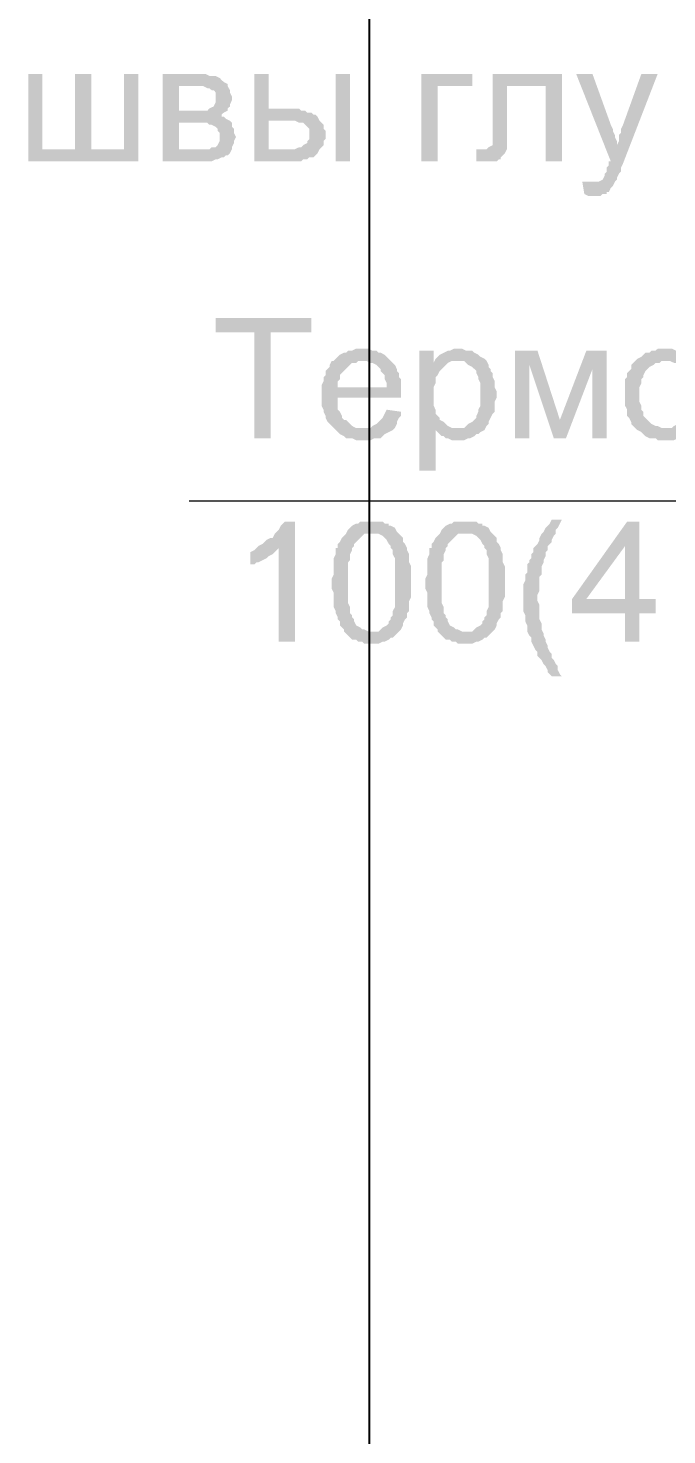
# Model space of a CAD drawing. Header units: millimetres. Extents: x -383313 to -161684, y -117025 to 99224.
# Drawn here: x -337693 to -336366, y -16952 to -14025 of the extents above; entities that cross this region are included whole.
import ezdxf

# ---------------------------------------------------------------- set-up
doc = ezdxf.new("R2010")
doc.units = ezdxf.units.MM
doc.header["$MEASUREMENT"] = 0
doc.layers.get('Defpoints').update_dxf_attribs({"color": 31})
for name, color, linetype in [('001__КОНСТРУКТИВ__размеры внутр.', 7, 'Continuous'), ('PDF_Geometry', 7, 'Continuous'), ('PDF_Solid Fills', 7, 'Continuous')]:
    doc.layers.add(name, color=color, linetype=linetype)
doc.styles.add('PSTUDIO', font='arial.ttf')
doc.dimstyles.new('PS_TICK', dxfattribs={"dimscale": 100, "dimtxt": 2.5, "dimasz": 1, "dimexe": 2, "dimexo": 2, "dimgap": 1, "dimtad": 1, "dimdec": 0, "dimzin": 0, "dimdsep": 46, "dimtxsty": 'PSTUDIO', "dimblk": 'ARCHTICK', "dimcen": 2, "dimdle": 1.5, "dimse1": 1, "dimse2": 1, "dimadec": 0, "dimazin": 0, "dimtfac": 1, "dimtdec": 0, "dimtix": 1, "dimtmove": 1, "dimatfit": 3, "dimldrblk": 'ARCHTICK', "dimfxl": 1, "dimtolj": 1, "dimtzin": 0, "dimarcsym": 0})

# ---------------------------------------------------------------- blocks, each defined once
blk = doc.blocks.new('_ArchTick')
at = {"color": 0, "linetype": 'ByBlock', "const_width": 0.15}
blk.add_lwpolyline([(-0.5, -0.5), (0.5, 0.5)], dxfattribs=at)
blk = doc.blocks.new('*D281')
at = {"layer": '001__КОНСТРУКТИВ__размеры внутр.', "color": 0, "lineweight": -2, "ltscale": 100, "transparency": 16777216}
blk.add_line((-336984.8, -5432.1), (-336984.8, -20232.4), dxfattribs=at)
at = {"layer": 'Defpoints', "color": 0, "ltscale": 100, "transparency": 16777216}
for p in [(-330226.1, -5582.1), (-336984.8, -20082.4), (-335014.1, -20082.4)]:
    blk.add_point(p, dxfattribs=at)
at = {"layer": '001__КОНСТРУКТИВ__размеры внутр.', "color": 0, "lineweight": -2, "ltscale": 100, "transparency": 16777216, "xscale": 100, "yscale": 100, "zscale": 100}
for p, rotation in [((-336984.8, -5582.1), 90), ((-336984.8, -20082.4), 270)]:
    blk.add_blockref('_ArchTick', p, dxfattribs=dict(at, rotation=rotation))
at = {"layer": '001__КОНСТРУКТИВ__размеры внутр.', "color": 0, "ltscale": 100, "transparency": 16777216, "insert": (-337212.4, -12832.2), "char_height": 250, "attachment_point": 5, "rotation": 90, "style": 'PSTUDIO'}
blk.add_mtext('\\A1;14500', dxfattribs=at)
blk = doc.blocks.new('A$Cf5759c35')
at = {"layer": 'PDF_Solid Fills'}
for points in [[(20798.2, 4144.4), (20768.6, 4144.4), (20768.6, 3962.4), (20899.8, 3987.8), (20798.2, 3987.8)], [(20997.2, 4144.4), (20967.5, 4144.4), (20967.5, 3987.8), (20899.8, 3987.8), (20768.6, 3962.4), (20997.2, 3962.4)], [(20899.8, 4144.4), (20865.9, 4144.4), (20865.9, 3987.8), (20798.2, 3987.8), (20899.8, 3987.8)], [(21119.9, 4144.4), (21048, 4144.4), (21048, 3962.4), (21149.6, 3962.4), (21158, 3966.6), (21162.3, 3966.6), (21170.7, 3970.9), (21175, 3970.9), (21179.2, 3975.1), (21183.4, 3975.1), (21187.7, 3979.3), (21191.9, 3987.8), (21081.8, 3987.8), (21081.8, 4042.8), (21119.9, 4042.8), (21187.7, 4047.1), (21179.2, 4051.3), (21175, 4055.5), (21170.7, 4055.5), (21170.7, 4059.8), (21175, 4064), (21081.8, 4068.2), (21081.8, 4119), (21115.7, 4119), (21183.4, 4123.3), (21175, 4127.5), (21170.7, 4131.7), (21166.5, 4136), (21158, 4140.2), (21158, 4140.2), (21149.6, 4140.2), (21145.3, 4140.2), (21136.9, 4144.4), (21128.4, 4144.4)], [(21268.1, 4144.4), (21238.5, 4144.4), (21238.5, 3962.4), (21335.8, 3962.4), (21340.1, 3966.6), (21348.5, 3966.6), (21352.8, 3970.9), (21361.2, 3970.9), (21365.5, 3975.1), (21369.7, 3979.3), (21369.7, 3979.3), (21373.9, 3987.8), (21268.1, 3987.8), (21268.1, 4047.1), (21302, 4047.1), (21373.9, 4047.1), (21369.7, 4055.5), (21365.5, 4059.8), (21361.2, 4059.8), (21357, 4064), (21348.5, 4064), (21344.3, 4068.2), (21335.8, 4068.2), (21331.6, 4072.5), (21323.1, 4072.5), (21314.7, 4072.5), (21306.2, 4072.5), (21268.1, 4072.5)], [(21691.4, 4144.4), (21585.6, 4144.4), (21585.6, 3962.4), (21619.5, 3962.4), (21619.5, 4119), (21691.4, 4119)], [(21877.7, 4144.4), (21733.8, 4144.4), (21733.8, 3996.3), (21733.8, 3996.3), (21725.3, 3992), (21725.3, 3992), (21721.1, 3987.8), (21712.6, 3987.8), (21699.9, 3987.8), (21699.9, 3962.4), (21704.1, 3962.4), (21712.6, 3962.4), (21716.8, 3962.4), (21725.3, 3962.4), (21725.3, 3962.4), (21733.8, 3962.4), (21742.2, 3962.4), (21746.5, 3966.6), (21750.7, 3966.6), (21750.7, 3970.9), (21754.9, 3975.1), (21759.2, 3979.3), (21763.4, 3987.8), (21763.4, 3992), (21763.4, 3996.3), (21763.4, 4000.5), (21763.4, 4009), (21763.4, 4017.4), (21763.4, 4025.9), (21763.4, 4119), (21843.8, 4119)], [(21941.2, 4144.4), (21907.3, 4144.4), (21979.3, 3962.4), (21992, 3996.3), (21992, 4000.5), (21992, 4004.7), (21987.8, 4013.2), (21987.8, 4017.4), (21983.5, 4025.9), (21983.5, 4030.1), (21979.3, 4038.6)], [(22076.7, 4144.4), (22042.8, 4144.4), (22004.7, 4038.6), (22004.7, 4038.6), (22000.5, 4030.1), (22000.5, 4021.7), (21996.2, 4017.4), (21996.2, 4009), (21996.2, 4004.7), (21992, 3996.3), (21979.3, 3962.4), (21975.1, 3962.4), (21975.1, 3953.9), (21970.8, 3949.7), (21970.8, 3941.2), (21966.6, 3937), (21966.6, 3932.8), (21966.6, 3932.8), (21962.4, 3924.3), (21953.9, 3920.1), (21953.9, 3920.1), (21945.4, 3920.1), (21937, 3920.1), (21987.8, 3920.1), (21987.8, 3920.1), (21992, 3924.3), (21992, 3928.5), (21996.2, 3937), (22000.5, 3941.2), (22000.5, 3949.7), (22004.7, 3958.2)], [(21183.4, 4123.3), (21115.7, 4119), (21115.7, 4119), (21132.6, 4119), (21141.1, 4114.8), (21145.3, 4114.8), (21149.6, 4110.6), (21153.8, 4110.6), (21158, 4106.3), (21158, 4097.9), (21158, 4093.6), (21158, 4089.4), (21158, 4085.2), (21153.8, 4076.7), (21153.8, 4076.7), (21145.3, 4072.5), (21141.1, 4068.2), (21136.9, 4068.2), (21128.4, 4068.2), (21124.2, 4068.2), (21111.5, 4068.2), (21081.8, 4068.2), (21175, 4064), (21183.4, 4068.2), (21183.4, 4072.5), (21187.7, 4076.7), (21187.7, 4080.9), (21191.9, 4089.4), (21191.9, 4093.6), (21191.9, 4097.9), (21187.7, 4106.3), (21187.7, 4110.6), (21183.4, 4119)], [(21187.7, 4047.1), (21119.9, 4042.8), (21119.9, 4042.8), (21141.1, 4042.8), (21145.3, 4038.6), (21149.6, 4038.6), (21158, 4034.4), (21162.3, 4030.1), (21162.3, 4025.9), (21166.5, 4021.7), (21166.5, 4013.2), (21166.5, 4009), (21166.5, 4004.7), (21162.3, 3996.3), (21158, 3992), (21153.8, 3992), (21149.6, 3992), (21145.3, 3987.8), (21136.9, 3987.8), (21128.4, 3987.8), (21119.9, 3987.8), (21081.8, 3987.8), (21191.9, 3987.8), (21191.9, 3992), (21196.1, 4000.5), (21196.1, 4004.7), (21200.4, 4013.2), (21200.4, 4013.2), (21196.1, 4021.7), (21196.1, 4030.1), (21191.9, 4034.4), (21191.9, 4042.8)], [(21373.9, 4047.1), (21302, 4047.1), (21323.1, 4047.1), (21331.6, 4042.8), (21335.8, 4042.8), (21340.1, 4042.8), (21344.3, 4038.6), (21348.5, 4034.4), (21352.8, 4030.1), (21352.8, 4021.7), (21352.8, 4017.4), (21352.8, 4017.4), (21352.8, 4009), (21348.5, 4004.7), (21348.5, 4000.5), (21340.1, 3996.3), (21340.1, 3996.3), (21335.8, 3992), (21331.6, 3992), (21323.1, 3987.8), (21318.9, 3987.8), (21310.4, 3987.8), (21297.7, 3987.8), (21268.1, 3987.8), (21373.9, 3987.8), (21378.2, 3992), (21382.4, 3996.3), (21382.4, 4004.7), (21386.6, 4009), (21386.6, 4017.4), (21386.6, 4017.4), (21386.6, 4025.9), (21382.4, 4030.1), (21382.4, 4038.6), (21378.2, 4042.8)], [(21920, 3920.1), (21924.3, 3894.7), (21932.7, 3890.4), (21958.1, 3890.4), (21962.4, 3894.7), (21970.8, 3894.7), (21970.8, 3898.9), (21975.1, 3898.9), (21979.3, 3907.4), (21983.5, 3911.6), (21987.8, 3920.1), (21937, 3920.1), (21937, 3920.1), (21928.5, 3920.1)], [(21357, 3636.4), (21158, 3636.4), (21158, 3606.8), (21238.5, 3606.8), (21238.5, 3386.7), (21272.3, 3386.7), (21272.3, 3606.8), (21357, 3606.8)], [(21462.8, 3572.9), (21462.8, 3572.9), (21450.1, 3572.9), (21441.7, 3568.7), (21433.2, 3568.7), (21429, 3564.5), (21424.7, 3564.5), (21416.3, 3560.2), (21412, 3556), (21407.8, 3551.8), (21403.6, 3547.5), (21462.8, 3547.5), (21467.1, 3547.5), (21471.3, 3547.5), (21479.8, 3543.3), (21484, 3543.3), (21492.5, 3539.1), (21496.7, 3534.8), (21500.9, 3530.6), (21500.9, 3526.4), (21505.2, 3522.1), (21509.4, 3517.9), (21509.4, 3509.4), (21513.6, 3501), (21513.6, 3492.5), (21412, 3492.5), (21543.3, 3492.5), (21543.3, 3501), (21543.3, 3509.4), (21539, 3513.7), (21539, 3522.1), (21534.8, 3526.4), (21534.8, 3530.6), (21530.6, 3539.1), (21526.3, 3543.3), (21522.1, 3547.5), (21517.9, 3551.8), (21513.6, 3556), (21509.4, 3560.2), (21500.9, 3564.5), (21496.7, 3564.5), (21492.5, 3568.7), (21484, 3568.7), (21475.5, 3572.9), (21471.3, 3572.9)], [(21661.8, 3572.9), (21661.8, 3572.9), (21653.3, 3572.9), (21644.9, 3568.7), (21640.6, 3568.7), (21632.2, 3564.5), (21632.2, 3564.5), (21623.7, 3560.2), (21619.5, 3556), (21615.2, 3551.8), (21661.8, 3547.5), (21666, 3547.5), (21674.5, 3547.5), (21678.7, 3543.3), (21683, 3539.1), (21691.4, 3534.8), (21695.7, 3530.6), (21699.9, 3526.4), (21699.9, 3522.1), (21704.1, 3513.7), (21704.1, 3509.4), (21708.4, 3501), (21708.4, 3496.7), (21708.4, 3488.3), (21708.4, 3479.8), (21708.4, 3475.6), (21708.4, 3467.1), (21708.4, 3458.6), (21708.4, 3454.4), (21704.1, 3445.9), (21704.1, 3441.7), (21699.9, 3433.2), (21699.9, 3429), (21695.7, 3424.8), (21691.4, 3420.5), (21683, 3416.3), (21678.7, 3412.1), (21674.5, 3407.8), (21666, 3407.8), (21657.6, 3407.8), (21615.2, 3403.6), (21615.2, 3403.6), (21623.7, 3395.1), (21627.9, 3390.9), (21632.2, 3390.9), (21636.4, 3386.7), (21640.6, 3386.7), (21649.1, 3382.4), (21653.3, 3382.4), (21661.8, 3382.4), (21661.8, 3382.4), (21670.3, 3382.4), (21674.5, 3382.4), (21683, 3386.7), (21687.2, 3386.7), (21695.7, 3390.9), (21699.9, 3395.1), (21704.1, 3395.1), (21708.4, 3399.4), (21716.8, 3403.6), (21721.1, 3412.1), (21725.3, 3416.3), (21725.3, 3420.5), (21729.5, 3429), (21729.5, 3429), (21733.8, 3437.5), (21738, 3441.7), (21738, 3450.2), (21738, 3458.6), (21738, 3462.9), (21742.2, 3471.3), (21742.2, 3479.8), (21742.2, 3479.8), (21742.2, 3484), (21738, 3492.5), (21738, 3501), (21738, 3505.2), (21733.8, 3513.7), (21733.8, 3522.1), (21729.5, 3526.4), (21729.5, 3530.6), (21725.3, 3534.8), (21725.3, 3539.1), (21721.1, 3547.5), (21716.8, 3551.8), (21708.4, 3556), (21704.1, 3560.2), (21704.1, 3560.2), (21695.7, 3564.5), (21691.4, 3568.7), (21683, 3568.7), (21678.7, 3568.7), (21670.3, 3572.9)], [(22093.6, 3572.9), (22093.6, 3572.9), (22076.7, 3572.9), (22072.4, 3568.7), (22064, 3568.7), (22059.7, 3564.5), (22051.3, 3564.5), (22047, 3560.2), (22042.8, 3556), (22034.3, 3551.8), (22034.3, 3551.8), (22030.1, 3547.5), (22093.6, 3547.5), (22093.6, 3547.5), (22102.1, 3547.5), (22110.5, 3543.3), (22114.8, 3543.3), (22119, 3539.1), (22127.5, 3534.8), (22131.7, 3530.6), (22135.9, 3526.4), (22135.9, 3517.9), (22140.2, 3513.7), (22140.2, 3509.4), (22144.4, 3501), (22144.4, 3492.5), (22144.4, 3488.3), (22144.4, 3479.8), (22144.4, 3475.6), (22144.4, 3467.1), (22144.4, 3458.6), (22144.4, 3454.4), (22140.2, 3445.9), (22140.2, 3441.7), (22135.9, 3433.2), (22135.9, 3429), (22131.7, 3424.8), (22127.5, 3424.8), (22123.2, 3420.5), (22119, 3416.3), (22110.5, 3412.1), (22106.3, 3407.8), (22097.8, 3407.8), (22093.6, 3407.8), (22030.1, 3407.8), (22034.3, 3403.6), (22042.8, 3399.4), (22047, 3395.1), (22051.3, 3390.9), (22059.7, 3386.7), (22064, 3386.7), (22072.4, 3386.7), (22076.7, 3382.4), (22085.1, 3382.4), (22093.6, 3382.4), (22097.8, 3382.4), (22102.1, 3382.4), (22110.5, 3382.4), (22119, 3386.7), (22123.2, 3386.7), (22131.7, 3390.9), (22135.9, 3395.1), (22140.2, 3395.1), (22144.4, 3399.4), (22148.6, 3403.6), (22157.1, 3407.8), (22161.3, 3412.1), (22165.6, 3420.5), (22165.6, 3424.8), (22165.6, 3424.8), (22169.8, 3429), (22169.8, 3437.5), (22174, 3441.7), (22174, 3450.2), (22174, 3454.4), (22178.3, 3462.9), (22178.3, 3471.3), (22178.3, 3479.8), (22178.3, 3484), (22178.3, 3492.5), (22174, 3501), (22174, 3509.4), (22174, 3513.7), (22169.8, 3522.1), (22169.8, 3526.4), (22165.6, 3530.6), (22161.3, 3539.1), (22157.1, 3543.3), (22152.9, 3547.5), (22148.6, 3551.8), (22144.4, 3556), (22140.2, 3560.2), (22131.7, 3564.5), (22127.5, 3564.5), (22119, 3568.7), (22114.8, 3568.7), (22106.3, 3572.9), (22102.1, 3572.9)], [(21403.6, 3547.5), (21399.3, 3547.5), (21395.1, 3539.1), (21395.1, 3534.8), (21390.9, 3530.6), (21386.6, 3526.4), (21386.6, 3517.9), (21382.4, 3513.7), (21382.4, 3505.2), (21378.2, 3496.7), (21378.2, 3492.5), (21378.2, 3484), (21378.2, 3475.6), (21378.2, 3467.1), (21378.2, 3462.9), (21378.2, 3454.4), (21382.4, 3445.9), (21382.4, 3441.7), (21386.6, 3433.2), (21386.6, 3429), (21390.9, 3420.5), (21395.1, 3416.3), (21399.3, 3412.1), (21403.6, 3407.8), (21462.8, 3407.8), (21462.8, 3407.8), (21454.4, 3407.8), (21450.1, 3407.8), (21441.7, 3412.1), (21437.4, 3416.3), (21433.2, 3420.5), (21429, 3424.8), (21424.7, 3424.8), (21420.5, 3429), (21420.5, 3433.2), (21416.3, 3441.7), (21412, 3445.9), (21412, 3454.4), (21412, 3462.9), (21412, 3471.3), (21543.3, 3471.3), (21543.3, 3471.3), (21543.3, 3475.6), (21543.3, 3484), (21543.3, 3492.5), (21412, 3492.5), (21412, 3496.7), (21412, 3505.2), (21416.3, 3509.4), (21416.3, 3517.9), (21420.5, 3522.1), (21424.7, 3526.4), (21429, 3530.6), (21433.2, 3534.8), (21437.4, 3539.1), (21441.7, 3543.3), (21450.1, 3543.3), (21454.4, 3547.5), (21462.8, 3547.5)], [(21611, 3568.7), (21581.4, 3568.7), (21581.4, 3318.9), (21615.2, 3318.9), (21615.2, 3403.6), (21657.6, 3407.8), (21653.3, 3407.8), (21649.1, 3407.8), (21640.6, 3412.1), (21636.4, 3416.3), (21632.2, 3420.5), (21623.7, 3424.8), (21623.7, 3429), (21619.5, 3433.2), (21615.2, 3437.5), (21615.2, 3445.9), (21611, 3454.4), (21611, 3458.6), (21611, 3467.1), (21611, 3475.6), (21611, 3479.8), (21611, 3488.3), (21611, 3492.5), (21615.2, 3501), (21615.2, 3509.4), (21615.2, 3513.7), (21619.5, 3517.9), (21623.7, 3526.4), (21627.9, 3530.6), (21632.2, 3534.8), (21636.4, 3539.1), (21640.6, 3543.3), (21611, 3543.3)], [(21615.2, 3551.8), (21611, 3543.3), (21640.6, 3543.3), (21649.1, 3547.5), (21653.3, 3547.5), (21661.8, 3547.5)], [(21826.9, 3568.7), (21780.3, 3568.7), (21780.3, 3386.7), (21810, 3386.7), (21810, 3539.1)], [(21970.8, 3568.7), (21928.5, 3568.7), (21873.5, 3424.8), (21860.8, 3386.7), (21886.2, 3386.7), (21941.2, 3530.6)], [(22030.1, 3547.5), (22025.9, 3543.3), (22021.6, 3539.1), (22021.6, 3530.6), (22017.4, 3526.4), (22013.2, 3522.1), (22013.2, 3513.7), (22008.9, 3509.4), (22008.9, 3501), (22008.9, 3492.5), (22008.9, 3484), (22008.9, 3475.6), (22008.9, 3475.6), (22008.9, 3467.1), (22008.9, 3458.6), (22008.9, 3454.4), (22013.2, 3445.9), (22013.2, 3437.5), (22013.2, 3433.2), (22017.4, 3429), (22021.6, 3420.5), (22021.6, 3416.3), (22025.9, 3412.1), (22030.1, 3407.8), (22093.6, 3407.8), (22089.4, 3407.8), (22085.1, 3407.8), (22076.7, 3412.1), (22072.4, 3412.1), (22064, 3416.3), (22059.7, 3420.5), (22055.5, 3424.8), (22055.5, 3424.8), (22051.3, 3429), (22047, 3433.2), (22047, 3441.7), (22042.8, 3445.9), (22042.8, 3454.4), (22038.6, 3462.9), (22038.6, 3467.1), (22038.6, 3475.6), (22038.6, 3479.8), (22038.6, 3488.3), (22038.6, 3492.5), (22042.8, 3501), (22042.8, 3509.4), (22047, 3513.7), (22047, 3517.9), (22051.3, 3526.4), (22055.5, 3530.6), (22055.5, 3530.6), (22059.7, 3534.8), (22068.2, 3539.1), (22072.4, 3543.3), (22080.9, 3543.3), (22085.1, 3547.5), (22093.6, 3547.5)], [(21513.6, 3445.9), (21513.6, 3445.9), (21509.4, 3437.5), (21505.2, 3429), (21500.9, 3424.8), (21496.7, 3420.5), (21492.5, 3416.3), (21492.5, 3416.3), (21484, 3412.1), (21479.8, 3407.8), (21471.3, 3407.8), (21462.8, 3407.8), (21403.6, 3407.8), (21403.6, 3407.8), (21407.8, 3403.6), (21412, 3399.4), (21416.3, 3395.1), (21424.7, 3390.9), (21429, 3386.7), (21437.4, 3386.7), (21441.7, 3386.7), (21450.1, 3382.4), (21458.6, 3382.4), (21462.8, 3382.4), (21462.8, 3382.4), (21471.3, 3382.4), (21479.8, 3382.4), (21488.2, 3386.7), (21492.5, 3386.7), (21500.9, 3386.7), (21505.2, 3390.9), (21509.4, 3395.1), (21517.9, 3399.4), (21517.9, 3399.4), (21526.3, 3403.6), (21530.6, 3407.8), (21534.8, 3416.3), (21534.8, 3420.5), (21539, 3429), (21543.3, 3433.2), (21543.3, 3441.7)], [(21323.1, 3213.1), (21302, 3213.1), (21297.7, 3208.9), (21293.5, 3204.6), (21289.3, 3196.2), (21285, 3191.9), (21280.8, 3187.7), (21276.6, 3179.2), (21272.3, 3179.2), (21263.9, 3175), (21259.6, 3170.8), (21255.4, 3166.5), (21246.9, 3162.3), (21289.3, 3158.1), (21289.3, 2963.3), (21323.1, 2963.3)], [(21484, 3213.1), (21484, 3213.1), (21458.6, 3213.1), (21454.4, 3208.9), (21450.1, 3208.9), (21441.7, 3204.6), (21437.4, 3200.4), (21437.4, 3200.4), (21433.2, 3196.2), (21429, 3187.7), (21484, 3187.7), (21484, 3187.7), (21492.5, 3187.7), (21496.7, 3187.7), (21505.2, 3183.5), (21509.4, 3179.2), (21513.6, 3175), (21517.9, 3166.5), (21517.9, 3166.5), (21522.1, 3162.3), (21522.1, 3158.1), (21526.3, 3153.8), (21526.3, 3149.6), (21526.3, 3145.4), (21530.6, 3136.9), (21530.6, 3128.4), (21530.6, 3124.2), (21530.6, 3115.7), (21530.6, 3107.3), (21530.6, 3094.6), (21530.6, 3086.1), (21530.6, 3086.1), (21530.6, 3073.4), (21530.6, 3064.9), (21530.6, 3056.5), (21530.6, 3048), (21530.6, 3043.8), (21530.6, 3035.3), (21526.3, 3026.8), (21526.3, 3022.6), (21526.3, 3018.4), (21522.1, 3014.1), (21522.1, 3009.9), (21517.9, 3005.7), (21517.9, 3001.4), (21513.6, 2997.2), (21505.2, 2993), (21500.9, 2988.7), (21496.7, 2984.5), (21488.2, 2984.5), (21484, 2984.5), (21429, 2980.3), (21433.2, 2976), (21437.4, 2971.8), (21441.7, 2967.6), (21450.1, 2967.6), (21454.4, 2963.3), (21462.8, 2963.3), (21467.1, 2959.1), (21475.5, 2959.1), (21484, 2959.1), (21484, 2959.1), (21492.5, 2959.1), (21496.7, 2959.1), (21505.2, 2963.3), (21509.4, 2963.3), (21517.9, 2967.6), (21522.1, 2971.8), (21526.3, 2971.8), (21530.6, 2976), (21534.8, 2980.3), (21539, 2984.5), (21543.3, 2988.7), (21547.5, 2997.2), (21547.5, 3001.4), (21551.7, 3009.9), (21556, 3014.1), (21556, 3018.4), (21556, 3022.6), (21560.2, 3026.8), (21560.2, 3035.3), (21560.2, 3039.5), (21560.2, 3048), (21564.4, 3056.5), (21564.4, 3060.7), (21564.4, 3069.2), (21564.4, 3077.6), (21564.4, 3086.1), (21564.4, 3090.3), (21564.4, 3098.8), (21564.4, 3107.3), (21564.4, 3115.7), (21564.4, 3120), (21560.2, 3128.4), (21560.2, 3132.7), (21560.2, 3141.1), (21560.2, 3145.4), (21556, 3153.8), (21556, 3158.1), (21551.7, 3166.5), (21547.5, 3170.8), (21547.5, 3179.2), (21543.3, 3183.5), (21543.3, 3183.5), (21539, 3187.7), (21534.8, 3191.9), (21530.6, 3200.4), (21522.1, 3204.6), (21517.9, 3204.6), (21517.9, 3208.9), (21509.4, 3208.9), (21505.2, 3213.1), (21496.7, 3213.1), (21488.2, 3213.1)], [(21678.7, 3213.1), (21678.7, 3213.1), (21653.3, 3213.1), (21649.1, 3208.9), (21644.9, 3208.9), (21636.4, 3204.6), (21632.2, 3200.4), (21632.2, 3200.4), (21627.9, 3196.2), (21623.7, 3187.7), (21678.7, 3187.7), (21678.7, 3187.7), (21687.2, 3187.7), (21691.4, 3187.7), (21699.9, 3183.5), (21704.1, 3179.2), (21708.4, 3175), (21712.6, 3166.5), (21712.6, 3166.5), (21716.8, 3162.3), (21716.8, 3158.1), (21721.1, 3153.8), (21721.1, 3149.6), (21721.1, 3145.4), (21725.3, 3136.9), (21725.3, 3128.4), (21725.3, 3124.2), (21725.3, 3115.7), (21725.3, 3107.3), (21725.3, 3094.6), (21725.3, 3086.1), (21725.3, 3086.1), (21725.3, 3073.4), (21725.3, 3064.9), (21725.3, 3056.5), (21725.3, 3048), (21725.3, 3043.8), (21725.3, 3035.3), (21721.1, 3026.8), (21721.1, 3022.6), (21721.1, 3018.4), (21716.8, 3014.1), (21716.8, 3009.9), (21712.6, 3005.7), (21712.6, 3001.4), (21708.4, 2997.2), (21699.9, 2993), (21695.7, 2988.7), (21691.4, 2984.5), (21683, 2984.5), (21678.7, 2984.5), (21623.7, 2980.3), (21627.9, 2976), (21632.2, 2971.8), (21636.4, 2967.6), (21644.9, 2967.6), (21649.1, 2963.3), (21657.6, 2963.3), (21661.8, 2959.1), (21670.3, 2959.1), (21678.7, 2959.1), (21678.7, 2959.1), (21687.2, 2959.1), (21691.4, 2959.1), (21699.9, 2963.3), (21704.1, 2963.3), (21712.6, 2967.6), (21716.8, 2971.8), (21721.1, 2971.8), (21725.3, 2976), (21729.5, 2980.3), (21733.8, 2984.5), (21738, 2988.7), (21742.2, 2997.2), (21742.2, 3001.4), (21746.5, 3009.9), (21750.7, 3014.1), (21750.7, 3018.4), (21750.7, 3022.6), (21754.9, 3026.8), (21754.9, 3035.3), (21754.9, 3039.5), (21754.9, 3048), (21759.2, 3056.5), (21759.2, 3060.7), (21759.2, 3069.2), (21759.2, 3077.6), (21759.2, 3086.1), (21759.2, 3090.3), (21759.2, 3098.8), (21759.2, 3107.3), (21759.2, 3115.7), (21759.2, 3120), (21754.9, 3128.4), (21754.9, 3132.7), (21754.9, 3141.1), (21754.9, 3145.4), (21750.7, 3153.8), (21750.7, 3158.1), (21746.5, 3166.5), (21742.2, 3170.8), (21742.2, 3179.2), (21738, 3183.5), (21738, 3183.5), (21733.8, 3187.7), (21729.5, 3191.9), (21725.3, 3200.4), (21716.8, 3204.6), (21712.6, 3204.6), (21712.6, 3208.9), (21704.1, 3208.9), (21699.9, 3213.1), (21691.4, 3213.1), (21683, 3213.1)], [(21877.7, 3217.3), (21856.5, 3217.3), (21852.3, 3208.9), (21848.1, 3204.6), (21843.8, 3200.4), (21839.6, 3191.9), (21835.4, 3187.7), (21831.1, 3179.2), (21831.1, 3175), (21826.9, 3166.5), (21822.7, 3162.3), (21818.4, 3158.1), (21818.4, 3149.6), (21814.2, 3145.4), (21814.2, 3136.9), (21810, 3132.7), (21810, 3128.4), (21805.7, 3124.2), (21805.7, 3115.7), (21805.7, 3107.3), (21801.5, 3103), (21801.5, 3094.6), (21801.5, 3090.3), (21797.3, 3081.9), (21797.3, 3073.4), (21797.3, 3069.2), (21797.3, 3060.7), (21797.3, 3052.2), (21797.3, 3052.2), (21797.3, 3048), (21797.3, 3039.5), (21797.3, 3031.1), (21797.3, 3026.8), (21801.5, 3018.4), (21801.5, 3009.9), (21801.5, 3005.7), (21805.7, 2997.2), (21805.7, 2993), (21805.7, 2984.5), (21810, 2976), (21814.2, 2971.8), (21814.2, 2963.3), (21814.2, 2963.3), (21818.4, 2954.9), (21822.7, 2946.4), (21826.9, 2942.2), (21826.9, 2933.7), (21831.1, 2929.5), (21835.4, 2925.2), (21839.6, 2916.8), (21843.8, 2912.5), (21848.1, 2904.1), (21848.1, 2899.8), (21852.3, 2895.6), (21856.5, 2891.4), (21877.7, 2891.4), (21877.7, 2891.4), (21873.5, 2895.6), (21869.2, 2904.1), (21869.2, 2912.5), (21865, 2916.8), (21860.8, 2925.2), (21856.5, 2929.5), (21856.5, 2937.9), (21852.3, 2942.2), (21848.1, 2950.6), (21848.1, 2954.9), (21843.8, 2963.3), (21843.8, 2967.6), (21839.6, 2976), (21839.6, 2980.3), (21835.4, 2988.7), (21835.4, 2997.2), (21835.4, 3001.4), (21831.1, 3009.9), (21831.1, 3014.1), (21831.1, 3022.6), (21831.1, 3026.8), (21831.1, 3035.3), (21831.1, 3039.5), (21826.9, 3048), (21826.9, 3052.2), (21826.9, 3056.5), (21826.9, 3060.7), (21831.1, 3069.2), (21831.1, 3077.6), (21831.1, 3081.9), (21831.1, 3090.3), (21831.1, 3098.8), (21835.4, 3103), (21835.4, 3111.5), (21835.4, 3115.7), (21835.4, 3120), (21839.6, 3128.4), (21839.6, 3132.7), (21843.8, 3141.1), (21843.8, 3149.6), (21848.1, 3153.8), (21848.1, 3162.3), (21852.3, 3166.5), (21852.3, 3166.5), (21856.5, 3170.8), (21856.5, 3175), (21860.8, 3183.5), (21865, 3187.7), (21865, 3196.2), (21869.2, 3200.4), (21873.5, 3208.9)], [(22038.6, 3213.1), (22013.2, 3213.1), (21898.9, 3052.2), (21898.9, 3022.6), (22008.9, 3022.6), (22008.9, 2963.3), (22038.6, 2963.3), (22038.6, 3022.6), (22072.4, 3022.6), (22072.4, 3052.2), (22038.6, 3052.2), (21928.5, 3052.2), (22008.9, 3162.3)], [(22038.6, 3213.1), (22008.9, 3162.3), (22008.9, 3052.2), (21928.5, 3052.2), (22038.6, 3052.2)], [(21246.9, 3162.3), (21242.7, 3158.1), (21238.5, 3153.8), (21230, 3149.6), (21230, 3120), (21230, 3124.2), (21238.5, 3124.2), (21242.7, 3128.4), (21246.9, 3128.4), (21255.4, 3132.7), (21263.9, 3136.9), (21263.9, 3136.9), (21268.1, 3141.1), (21276.6, 3145.4), (21280.8, 3149.6), (21285, 3153.8), (21289.3, 3158.1)], [(21429, 3187.7), (21424.7, 3183.5), (21420.5, 3179.2), (21416.3, 3170.8), (21412, 3166.5), (21412, 3158.1), (21407.8, 3158.1), (21407.8, 3149.6), (21407.8, 3145.4), (21403.6, 3136.9), (21403.6, 3132.7), (21403.6, 3124.2), (21403.6, 3120), (21403.6, 3111.5), (21403.6, 3103), (21399.3, 3094.6), (21399.3, 3086.1), (21399.3, 3081.9), (21399.3, 3073.4), (21403.6, 3064.9), (21403.6, 3056.5), (21403.6, 3048), (21403.6, 3039.5), (21403.6, 3035.3), (21407.8, 3026.8), (21407.8, 3022.6), (21412, 3014.1), (21412, 3009.9), (21416.3, 3005.7), (21416.3, 2997.2), (21420.5, 2993), (21424.7, 2988.7), (21424.7, 2984.5), (21429, 2980.3), (21484, 2984.5), (21479.8, 2984.5), (21475.5, 2984.5), (21467.1, 2988.7), (21462.8, 2988.7), (21458.6, 2993), (21450.1, 2997.2), (21445.9, 3005.7), (21445.9, 3005.7), (21445.9, 3009.9), (21441.7, 3014.1), (21441.7, 3018.4), (21437.4, 3022.6), (21437.4, 3031.1), (21437.4, 3035.3), (21433.2, 3043.8), (21433.2, 3052.2), (21433.2, 3060.7), (21433.2, 3069.2), (21433.2, 3077.6), (21433.2, 3086.1), (21433.2, 3094.6), (21433.2, 3103), (21433.2, 3111.5), (21433.2, 3120), (21433.2, 3128.4), (21437.4, 3132.7), (21437.4, 3141.1), (21437.4, 3145.4), (21441.7, 3153.8), (21441.7, 3158.1), (21445.9, 3162.3), (21445.9, 3166.5), (21450.1, 3170.8), (21454.4, 3175), (21458.6, 3179.2), (21462.8, 3183.5), (21467.1, 3187.7), (21475.5, 3187.7), (21484, 3187.7)], [(21623.7, 3187.7), (21619.5, 3183.5), (21615.2, 3179.2), (21611, 3170.8), (21606.8, 3166.5), (21606.8, 3158.1), (21602.5, 3158.1), (21602.5, 3149.6), (21602.5, 3145.4), (21598.3, 3136.9), (21598.3, 3132.7), (21598.3, 3124.2), (21598.3, 3120), (21598.3, 3111.5), (21598.3, 3103), (21594.1, 3094.6), (21594.1, 3086.1), (21594.1, 3081.9), (21594.1, 3073.4), (21598.3, 3064.9), (21598.3, 3056.5), (21598.3, 3048), (21598.3, 3039.5), (21598.3, 3035.3), (21602.5, 3026.8), (21602.5, 3022.6), (21606.8, 3014.1), (21606.8, 3009.9), (21611, 3005.7), (21611, 2997.2), (21615.2, 2993), (21619.5, 2988.7), (21619.5, 2984.5), (21623.7, 2980.3), (21678.7, 2984.5), (21674.5, 2984.5), (21670.3, 2984.5), (21661.8, 2988.7), (21657.6, 2988.7), (21653.3, 2993), (21644.9, 2997.2), (21640.6, 3005.7), (21640.6, 3005.7), (21640.6, 3009.9), (21636.4, 3014.1), (21636.4, 3018.4), (21632.2, 3022.6), (21632.2, 3031.1), (21632.2, 3035.3), (21627.9, 3043.8), (21627.9, 3052.2), (21627.9, 3060.7), (21627.9, 3069.2), (21627.9, 3077.6), (21627.9, 3086.1), (21627.9, 3094.6), (21627.9, 3103), (21627.9, 3111.5), (21627.9, 3120), (21627.9, 3128.4), (21632.2, 3132.7), (21632.2, 3141.1), (21632.2, 3145.4), (21636.4, 3153.8), (21636.4, 3158.1), (21640.6, 3162.3), (21640.6, 3166.5), (21644.9, 3170.8), (21649.1, 3175), (21653.3, 3179.2), (21657.6, 3183.5), (21661.8, 3187.7), (21670.3, 3187.7), (21678.7, 3187.7)]]:
    blk.add_hatch(color=8, dxfattribs=at).paths.add_polyline_path(points)
at = {"layer": 'PDF_Geometry', "color": 8, "lineweight": 13}
blk.add_lwpolyline([(28320.8, 4157.1), (24942.6, 3255.4), (21103, 3255.4)], dxfattribs=at)
at = {"layer": 'PDF_Solid Fills', "color": 8, "lineweight": 13}
for points in [[(21437.4, 3962.4), (21437.4, 4144.4), (21407.8, 3962.4), (21407.8, 4144.4)], [(21877.7, 4144.4), (21843.8, 4119), (21877.7, 3962.4), (21843.8, 3962.4)], [(21826.9, 3568.7), (21810, 3539.1), (21873.5, 3424.8), (21860.8, 3386.7)], [(21970.8, 3568.7), (21941.2, 3530.6), (21970.8, 3386.7), (21941.2, 3386.7)]]:
    blk.add_solid(points, dxfattribs=at)

msp = doc.modelspace()

# ---------------------------------------------------------------- block references
at = {"ltscale": 100}
msp.add_blockref('A$Cf5759c35', (-358461.97282, -18264.93104), dxfattribs=at)

# ---------------------------------------------------------------- dimensions: what is measured, and where the dimension line sits
at = {"layer": '001__КОНСТРУКТИВ__размеры внутр.', "ltscale": 100}
dim = msp.add_linear_dim(base=(-336984.76537, -20082.3977), p1=(-330226.05882, -5582.0977), p2=(-335014.05882, -20082.3977), angle=90, dimstyle='PS_TICK', dxfattribs=at)
dim.commit()
dim.dimension.update_dxf_attribs({"geometry": '*D281', "text_midpoint": (-337212.40862, -12832.2477)})

doc.saveas('drawing.dxf')
